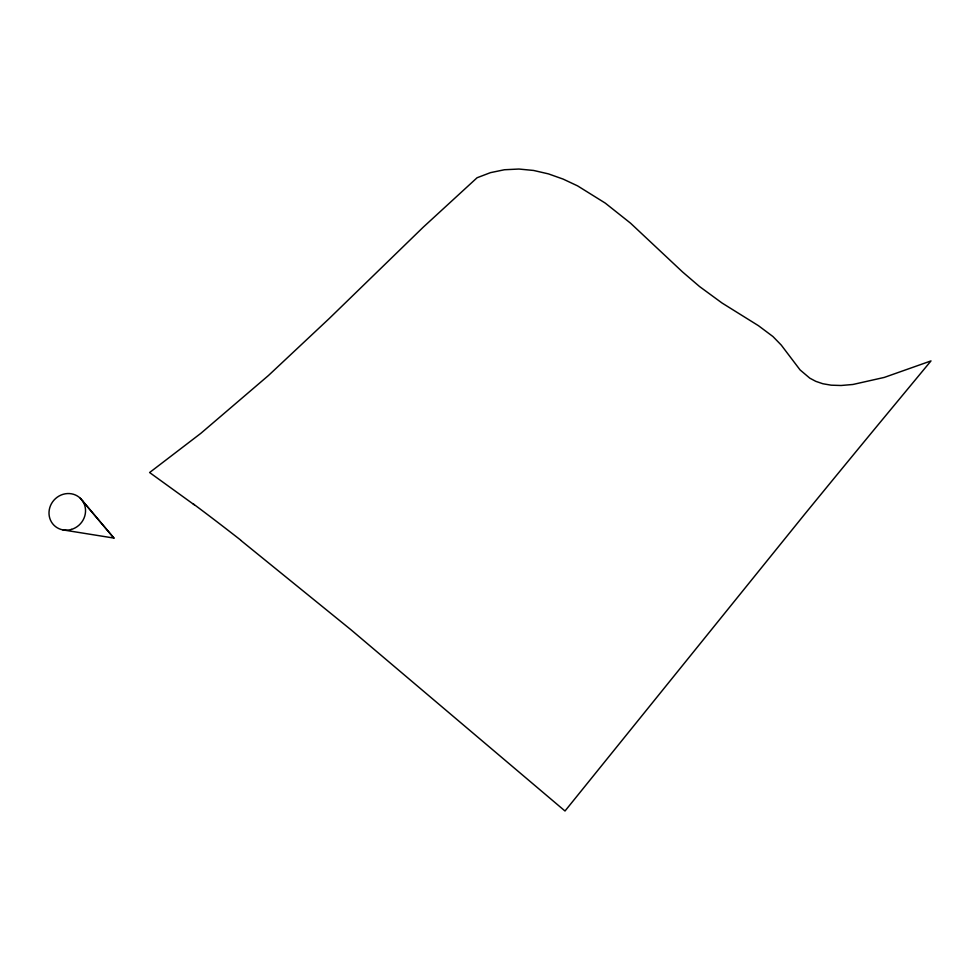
<?xml version="1.0" encoding="UTF-8"?>
<svg xmlns="http://www.w3.org/2000/svg" width="980" height="980" viewBox="0 0 980 980"><rect width="100%" height="100%" fill="white"/><g stroke="black" fill="none" stroke-linecap="round" stroke-linejoin="round"><path stroke-width="1.47" d="M62.953 529.911L113.937 538.081L82.479 500.805M194.199 504.761L149.609 472.532L200.863 433.319L268.434 375.524L329.255 318.5L423.213 227.213L477.089 177.748L490.453 172.651L504.443 169.748L518.898 169.038L533.61 170.459L548.42 173.877L563.133 179.095L577.588 185.882L605.224 203.081L630.544 223.183L682.545 271.95L699.536 286.528L722.039 303.016L758.483 325.715L772.951 336.544L781.244 345.07L800.072 369.913L809.798 378.158L815.813 381.355L822.857 383.744L831.187 385.177L841.097 385.495L852.918 384.479L884.315 377.41L931 360.91L877.161 425.945A1570.989 100.965 -50.8 0 0 804.384 514.598L565.007 810.999L350.95 629.748L241.203 540.703M80.311 498.257L113.937 538.081M193.183 503.818A159.679 7.803 38.5 0 1 240.884 540.25M71.442 529.421A18.853 17.726 -46.4 0 0 80.581 498.514A18.853 17.726 -46.4 0 0 49.772 507.677A18.853 17.726 -46.4 0 0 71.442 529.421"/></g></svg>
